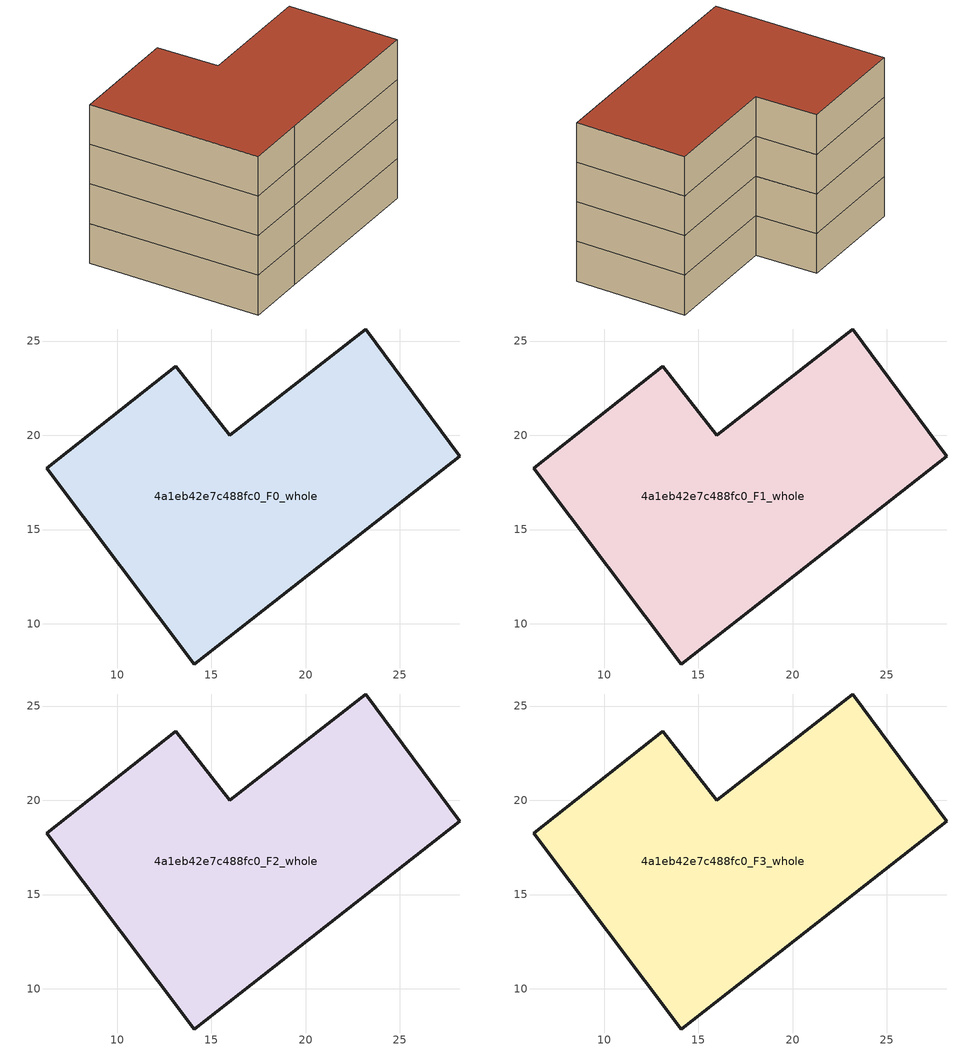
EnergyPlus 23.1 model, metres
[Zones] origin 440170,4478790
4a1eb42e7c488fc0_F0_whole
 floor ground (EU_floor_Construction): 23.18,25.64 28.19,18.9 17.74,10.72 14.1,7.86 6.25,18.25 13.11,23.67 15.98,19.99 z0
 wall outside (EU_wall_Construction): 6.25,18.25 14.1,7.86 17.74,10.72 28.19,18.9 23.18,25.64 15.98,19.99 13.11,23.67 6.25,18.25 z0:3
4a1eb42e7c488fc0_F1_whole
 floor to 4a1eb42e7c488fc0_F0_whole (EU_floor_Construction): 23.18,25.64 28.19,18.9 17.74,10.72 14.1,7.86 6.25,18.25 13.11,23.67 15.98,19.99 z3
 wall outside (EU_wall_Construction): 6.25,18.25 14.1,7.86 17.74,10.72 28.19,18.9 23.18,25.64 15.98,19.99 13.11,23.67 6.25,18.25 z3:6
4a1eb42e7c488fc0_F2_whole
 floor to 4a1eb42e7c488fc0_F1_whole (EU_floor_Construction): 23.18,25.64 28.19,18.9 17.74,10.72 14.1,7.86 6.25,18.25 13.11,23.67 15.98,19.99 z6
 wall outside (EU_wall_Construction): 6.25,18.25 14.1,7.86 17.74,10.72 28.19,18.9 23.18,25.64 15.98,19.99 13.11,23.67 6.25,18.25 z6:9
4a1eb42e7c488fc0_F3_whole
 floor to 4a1eb42e7c488fc0_F2_whole (EU_floor_Construction): 23.18,25.64 28.19,18.9 17.74,10.72 14.1,7.86 6.25,18.25 13.11,23.67 15.98,19.99 z9
 wall outside (EU_wall_Construction): 6.25,18.25 14.1,7.86 17.74,10.72 28.19,18.9 23.18,25.64 15.98,19.99 13.11,23.67 6.25,18.25 z9:12
 roof outside (EU_roof_Construction): 17.74,10.72 28.19,18.9 23.18,25.64 15.98,19.99 13.11,23.67 6.25,18.25 14.1,7.86 z12
[Building]
EU S2 Campaign: North Axis=0; Terrain=City; Solar Distribution=FullExterior
[Site:Location]
Madrid: Latitude=40.5; Longitude=-3.5; Time Zone=1; Elevation=609
[SizingPeriod:WeatherFileDays]
AnnualSizingPeriod: Begin Month=1; Begin Day of Month=1; End Month=12; End Day of Month=31; Day of Week for Start Day=Monday; Use Weather File Daylight Saving Period=No; Use Weather File Rain and Snow Indicators=No
[MATERIAL]
EU_InternalMass_Material: Roughness=MediumRough; Thickness=0.1; Conductivity=1; Density=1800; Specific Heat=900; Thermal Absorptance=0.9; Solar Absorptance=0.7; Visible Absorptance=0.7
[MATERIAL:NOMASS] Roughness=MediumRough; Thermal Absorptance=0.9; Solar Absorptance=0.7; Visible Absorptance=0.7
Name | Thermal Resistance
EU_wall_NoMass | 1.60022
EU_roof_NoMass | 1.57597
EU_floor_NoMass | 0.470652
[CONSTRUCTION]
EU_wall_Construction: EU_wall_NoMass
EU_roof_Construction: EU_roof_NoMass
EU_floor_Construction: EU_floor_NoMass
EU_InternalMass_Construction: EU_InternalMass_Material
[ZONE] Type=1; Multiplier=1; Ceiling Height=autocalculate; Volume=573.515; Floor Area=autocalculate; Part of Total Floor Area=Yes
4a1eb42e7c488fc0_F0_whole; 4a1eb42e7c488fc0_F1_whole; 4a1eb42e7c488fc0_F2_whole; 4a1eb42e7c488fc0_F3_whole
[INTERNALMASS] Construction=EU_InternalMass_Construction; Surface Area=191.172
Name | Zone or ZoneList
4a1eb42e7c488fc0_F0_whole_EU_InternalMass | 4a1eb42e7c488fc0_F0_whole
4a1eb42e7c488fc0_F1_whole_EU_InternalMass | 4a1eb42e7c488fc0_F1_whole
4a1eb42e7c488fc0_F2_whole_EU_InternalMass | 4a1eb42e7c488fc0_F2_whole
4a1eb42e7c488fc0_F3_whole_EU_InternalMass | 4a1eb42e7c488fc0_F3_whole
[OTHEREQUIPMENT] Fuel Type=Electricity; Design Level Calculation Method=Watts/Area; Power per Zone Floor Area=1; Fraction Latent=0; Fraction Radiant=0; Fraction Lost=0; Carbon Dioxide Generation Rate=0; EndUse Subcategory=EU_Step8_InternalGains
Name | Zone or ZoneList or Space or SpaceList | Schedule
EU_Step8_InternalGain_4a1eb42e7c488fc0_F0_whole_f000 | 4a1eb42e7c488fc0_F0_whole | EU_Step8_GainSchedule_4a1eb42e7c488fc0_F0_whole_f000
EU_Step8_InternalGain_4a1eb42e7c488fc0_F1_whole_f000 | 4a1eb42e7c488fc0_F1_whole | EU_Step8_GainSchedule_4a1eb42e7c488fc0_F1_whole_f000
EU_Step8_InternalGain_4a1eb42e7c488fc0_F2_whole_f000 | 4a1eb42e7c488fc0_F2_whole | EU_Step8_GainSchedule_4a1eb42e7c488fc0_F2_whole_f000
EU_Step8_InternalGain_4a1eb42e7c488fc0_F3_whole_f000 | 4a1eb42e7c488fc0_F3_whole | EU_Step8_GainSchedule_4a1eb42e7c488fc0_F3_whole_f000
[ZONEVENTILATION:DESIGNFLOWRATE] Schedule=EU_AlwaysOn; Design Flow Rate Calculation Method=AirChanges/Hour; Air Changes per Hour=0.480704; Ventilation Type=Natural; Fan Pressure Rise=0; Fan Total Efficiency=1; Constant Term Coefficient=1; Temperature Term Coefficient=0; Velocity Term Coefficient=0; Velocity Squared Term Coefficient=0; Minimum Indoor Temperature=-100; Maximum Indoor Temperature=100; Delta Temperature=-100; Minimum Outdoor Temperature=-100; Maximum Outdoor Temperature=100; Maximum Wind Speed=40
Name | Zone or ZoneList or Space or SpaceList
EU_ConstantAir_4a1eb42e7c488fc0_F0_whole | 4a1eb42e7c488fc0_F0_whole
EU_ConstantAir_4a1eb42e7c488fc0_F1_whole | 4a1eb42e7c488fc0_F1_whole
EU_ConstantAir_4a1eb42e7c488fc0_F2_whole | 4a1eb42e7c488fc0_F2_whole
EU_ConstantAir_4a1eb42e7c488fc0_F3_whole | 4a1eb42e7c488fc0_F3_whole
[HVACTEMPLATE:THERMOSTAT] Constant Heating Setpoint=20; Constant Cooling Setpoint=50
EU_HeatOnly_4a1eb42e7c488fc0_F0_whole; EU_HeatOnly_4a1eb42e7c488fc0_F1_whole; EU_HeatOnly_4a1eb42e7c488fc0_F2_whole; EU_HeatOnly_4a1eb42e7c488fc0_F3_whole
[HVACTEMPLATE:ZONE:IDEALLOADSAIRSYSTEM] System Availability Schedule=EU_AlwaysOn; Maximum Heating Supply Air Temperature=50; Minimum Cooling Supply Air Temperature=13; Maximum Heating Supply Air Humidity Ratio=0.0156; Minimum Cooling Supply Air Humidity Ratio=0.0077; Heating Limit=NoLimit; Cooling Limit=NoLimit; Heating Availability Schedule=EU_AlwaysOn; Cooling Availability Schedule=EU_CoolingOff; Dehumidification Control Type=ConstantSensibleHeatRatio; Cooling Sensible Heat Ratio=0.7; Dehumidification Setpoint=60; Humidification Control Type=None; Humidification Setpoint=30; Outdoor Air Method=None; Outdoor Air Flow Rate per Person=0.00944; Outdoor Air Flow Rate per Zone Floor Area=0; Outdoor Air Flow Rate per Zone=0; Demand Controlled Ventilation Type=None; Outdoor Air Economizer Type=NoEconomizer; Heat Recovery Type=None; Sensible Heat Recovery Effectiveness=0.7; Latent Heat Recovery Effectiveness=0.65
Name | Template Thermostat
4a1eb42e7c488fc0_F0_whole | EU_HeatOnly_4a1eb42e7c488fc0_F0_whole
4a1eb42e7c488fc0_F1_whole | EU_HeatOnly_4a1eb42e7c488fc0_F1_whole
4a1eb42e7c488fc0_F2_whole | EU_HeatOnly_4a1eb42e7c488fc0_F2_whole
4a1eb42e7c488fc0_F3_whole | EU_HeatOnly_4a1eb42e7c488fc0_F3_whole
[SIZING:ZONE] Zone Cooling Design Supply Air Temperature Input Method=SupplyAirTemperature; Zone Cooling Design Supply Air Temperature=13; Zone Heating Design Supply Air Temperature Input Method=SupplyAirTemperature; Zone Heating Design Supply Air Temperature=50; Zone Cooling Design Supply Air Humidity Ratio=0.008; Zone Heating Design Supply Air Humidity Ratio=0.008; Cooling Design Air Flow Method=DesignDay; Cooling Design Air Flow Rate=0; Cooling Minimum Air Flow per Zone Floor Area=0.000762; Cooling Minimum Air Flow=0; Cooling Minimum Air Flow Fraction=0.2; Heating Design Air Flow Method=DesignDay; Heating Design Air Flow Rate=0; Heating Maximum Air Flow per Zone Floor Area=0.002032; Heating Maximum Air Flow=0.141576; Heating Maximum Air Flow Fraction=0.3; Account for Dedicated Outdoor Air System=No; Dedicated Outdoor Air System Control Strategy=NeutralSupplyAir; Dedicated Outdoor Air Low Setpoint Temperature for Design=autosize; Dedicated Outdoor Air High Setpoint Temperature for Design=autosize; Zone Load Sizing Method=Sensible Load Only No Latent Load; Zone Latent Cooling Design Supply Air Humidity Ratio Input Method=HumidityRatioDifference; Zone Cooling Design Supply Air Humidity Ratio Difference=0.005; Zone Latent Heating Design Supply Air Humidity Ratio Input Method=HumidityRatioDifference; Zone Humidification Design Supply Air Humidity Ratio Difference=0.005
4a1eb42e7c488fc0_F0_whole; 4a1eb42e7c488fc0_F1_whole; 4a1eb42e7c488fc0_F2_whole; 4a1eb42e7c488fc0_F3_whole
[SCHEDULE:CONSTANT]
Name | Hourly Value
EU_AlwaysOn | 1
EU_CoolingOff | 0
[SCHEDULE:FILE] Column Number=1; Rows to Skip at Top=0; Number of Hours of Data=8760; Column Separator=Comma; Interpolate to Timestep=No; Minutes per Item=60; Adjust Schedule for Daylight Savings=Yes
Name | File
EU_Step8_GainSchedule_4a1eb42e7c488fc0_F0_whole_f000 | C:\Users\o_iseri\Desktop\OpenUBEM\openubem\outputs\eu_evidence\EU-11\ES-MAD-BERRUGUETE\idfs\4a1eb42e7c488fc0\4a1eb42e7c488fc0_F0_whole_f000_gain.csv
EU_Step8_GainSchedule_4a1eb42e7c488fc0_F1_whole_f000 | C:\Users\o_iseri\Desktop\OpenUBEM\openubem\outputs\eu_evidence\EU-11\ES-MAD-BERRUGUETE\idfs\4a1eb42e7c488fc0\4a1eb42e7c488fc0_F1_whole_f000_gain.csv
EU_Step8_GainSchedule_4a1eb42e7c488fc0_F2_whole_f000 | C:\Users\o_iseri\Desktop\OpenUBEM\openubem\outputs\eu_evidence\EU-11\ES-MAD-BERRUGUETE\idfs\4a1eb42e7c488fc0\4a1eb42e7c488fc0_F2_whole_f000_gain.csv
EU_Step8_GainSchedule_4a1eb42e7c488fc0_F3_whole_f000 | C:\Users\o_iseri\Desktop\OpenUBEM\openubem\outputs\eu_evidence\EU-11\ES-MAD-BERRUGUETE\idfs\4a1eb42e7c488fc0\4a1eb42e7c488fc0_F3_whole_f000_gain.csv
